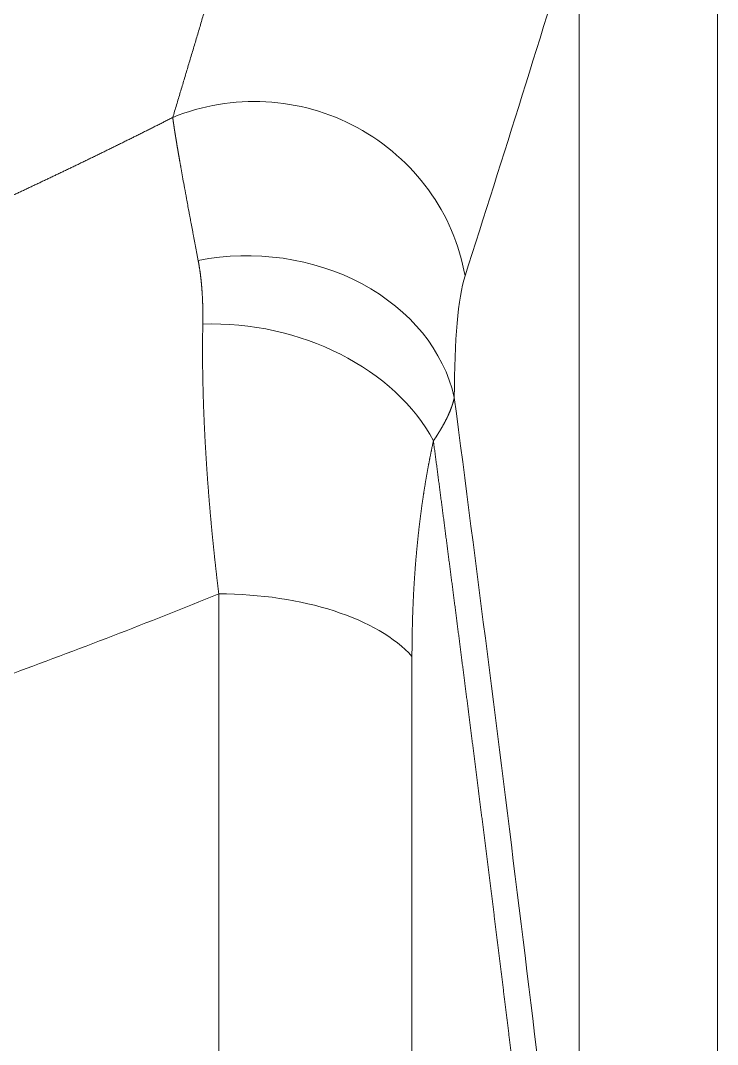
# Model space of a CAD drawing. Header units: millimetres. Extents: x 4664 to 8864, y -38 to 2932.
# Drawn here: x 8207.2 to 8211.52, y 2175.76 to 2182.09 of the extents above; entities that cross this region are included whole.
import ezdxf

# ---------------------------------------------------------------- set-up
doc = ezdxf.new("R2010")
doc.units = ezdxf.units.MM

msp = doc.modelspace()

# ---------------------------------------------------------------- linework, layer by layer
at = {"lineweight": 5}
for p, q in [((8211.5151, 2186.1942), (8211.5151, 2173.688)), ((8210.6591, 2173.5136), (8210.6591, 2182.7664)), ((8208.4312, 2178.5454), (8208.4312, 2157.2276)), ((8209.6258, 2157.6393), (8209.6258, 2178.1583))]:
    msp.add_line(p, q, dxfattribs=at)
at = {"lineweight": 5, "extrusion": (0, 0, -1)}
for centre, major_axis, ratio, start_param, end_param in [((8208.6698, 2180.3173), (1.2437, -0.3983), 0.973166, 3.996707, 5.81164), ((8208.6035, 2179.5652), (1.3059, -0.0012), 0.820837, 4.479806, 6.099138), ((8208.5637, 2179.2403), (1.2764, -0.2763), 0.732263, 4.37509, 5.734721), ((8202.0496, 2195.3371), (-8.8397, 54.288), 0.099808, 1.878029, 2.000683), ((8208.4312, 2177.896), (1.3059, 0), 0.497219, 4.712389, 5.867354)]:
    msp.add_ellipse(centre, major_axis=major_axis, ratio=ratio, start_param=start_param, end_param=end_param, dxfattribs=at)
at = {"lineweight": 5}
for points, knots in [([(8208.8001, 2183.7218), (8208.7965, 2183.7092), (8208.7893, 2183.684), (8208.7785, 2183.6461), (8208.7677, 2183.6082), (8208.7568, 2183.5703), (8208.746, 2183.5323), (8208.7351, 2183.4943), (8208.7242, 2183.4564), (8208.7133, 2183.4184), (8208.7023, 2183.3803), (8208.6914, 2183.3423), (8208.6804, 2183.3042), (8208.6694, 2183.2661), (8208.6584, 2183.228), (8208.6474, 2183.1899), (8208.6364, 2183.1517), (8208.6253, 2183.1136), (8208.6143, 2183.0754), (8208.6032, 2183.0372), (8208.5921, 2182.9989), (8208.581, 2182.9607), (8208.5698, 2182.9224), (8208.5587, 2182.8841), (8208.5475, 2182.8458), (8208.5363, 2182.8075), (8208.5251, 2182.7691), (8208.5139, 2182.7308), (8208.5027, 2182.6924), (8208.4914, 2182.6539), (8208.4802, 2182.6155), (8208.4689, 2182.5771), (8208.4576, 2182.5386), (8208.4463, 2182.5001), (8208.435, 2182.4616), (8208.4236, 2182.423), (8208.4123, 2182.3845), (8208.4009, 2182.3459), (8208.3895, 2182.3073), (8208.3781, 2182.2687), (8208.3666, 2182.23), (8208.3552, 2182.1914), (8208.3437, 2182.1527), (8208.3322, 2182.114), (8208.3207, 2182.0753), (8208.3092, 2182.0365), (8208.2977, 2181.9978), (8208.2862, 2181.959), (8208.2746, 2181.9202), (8208.263, 2181.8814), (8208.2514, 2181.8425), (8208.2398, 2181.8037), (8208.2282, 2181.7648), (8208.2165, 2181.7259), (8208.2049, 2181.6869), (8208.1932, 2181.648), (8208.1815, 2181.609), (8208.1698, 2181.57), (8208.1581, 2181.531), (8208.1502, 2181.505), (8208.1463, 2181.492)], [0, 0, 0, 0, 0.016733, 0.033484, 0.050253, 0.06704, 0.083845, 0.100667, 0.117507, 0.134366, 0.151241, 0.168135, 0.185047, 0.201976, 0.218923, 0.235888, 0.252871, 0.269872, 0.28689, 0.303927, 0.320981, 0.338053, 0.355143, 0.37225, 0.389376, 0.406519, 0.42368, 0.440859, 0.458056, 0.475271, 0.492503, 0.509753, 0.527021, 0.544307, 0.561611, 0.578933, 0.596272, 0.613629, 0.631004, 0.648397, 0.665808, 0.683237, 0.700683, 0.718147, 0.735629, 0.753129, 0.770647, 0.788182, 0.805736, 0.823307, 0.840896, 0.858503, 0.876128, 0.89377, 0.911431, 0.929109, 0.946805, 0.964519, 0.98225, 1, 1, 1, 1]), ([(8208.1463, 2181.492), (8208.1383, 2181.488), (8208.1223, 2181.4799), (8208.0983, 2181.4677), (8208.0743, 2181.4556), (8208.0504, 2181.4435), (8208.0264, 2181.4315), (8208.0024, 2181.4195), (8207.9785, 2181.4075), (8207.9545, 2181.3955), (8207.9306, 2181.3836), (8207.9067, 2181.3717), (8207.8828, 2181.3598), (8207.8589, 2181.348), (8207.835, 2181.3362), (8207.8111, 2181.3244), (8207.7872, 2181.3126), (8207.7633, 2181.3009), (8207.7395, 2181.2892), (8207.7156, 2181.2775), (8207.6918, 2181.2658), (8207.668, 2181.2542), (8207.6441, 2181.2426), (8207.6203, 2181.2311), (8207.5965, 2181.2195), (8207.5727, 2181.208), (8207.549, 2181.1965), (8207.5252, 2181.1851), (8207.5014, 2181.1737), (8207.4777, 2181.1623), (8207.4539, 2181.1509), (8207.4302, 2181.1396), (8207.4065, 2181.1282), (8207.3828, 2181.117), (8207.3591, 2181.1057), (8207.3354, 2181.0945), (8207.3117, 2181.0833), (8207.288, 2181.0721), (8207.2643, 2181.061), (8207.2407, 2181.0498), (8207.217, 2181.0387), (8207.1934, 2181.0277), (8207.1698, 2181.0166), (8207.1462, 2181.0056), (8207.1226, 2180.9947), (8207.099, 2180.9837), (8207.0754, 2180.9728), (8207.0518, 2180.9619), (8207.0283, 2180.951), (8207.0047, 2180.9402), (8206.9812, 2180.9293), (8206.9577, 2180.9185), (8206.9341, 2180.9078), (8206.9106, 2180.897), (8206.8871, 2180.8863), (8206.8637, 2180.8757), (8206.8402, 2180.865), (8206.8167, 2180.8544), (8206.7933, 2180.8438), (8206.7698, 2180.8332), (8206.7464, 2180.8226), (8206.723, 2180.8121), (8206.6996, 2180.8016), (8206.6762, 2180.7912), (8206.6528, 2180.7807), (8206.6294, 2180.7703), (8206.606, 2180.7599), (8206.5827, 2180.7496), (8206.5593, 2180.7392), (8206.536, 2180.7289), (8206.5127, 2180.7186), (8206.4894, 2180.7084), (8206.4661, 2180.6982), (8206.4428, 2180.688), (8206.4195, 2180.6778), (8206.3963, 2180.6676), (8206.373, 2180.6575), (8206.3498, 2180.6474), (8206.3265, 2180.6373), (8206.3033, 2180.6273), (8206.2801, 2180.6173), (8206.2569, 2180.6073), (8206.2338, 2180.5973), (8206.2106, 2180.5874), (8206.1874, 2180.5775), (8206.1643, 2180.5676), (8206.1411, 2180.5577), (8206.118, 2180.5479), (8206.0949, 2180.5381), (8206.0718, 2180.5283), (8206.0487, 2180.5185), (8206.0257, 2180.5088), (8206.0026, 2180.4991), (8205.9795, 2180.4894), (8205.9565, 2180.4798), (8205.9335, 2180.4701), (8205.9105, 2180.4605), (8205.8875, 2180.4509), (8205.8645, 2180.4414), (8205.8415, 2180.4319), (8205.8185, 2180.4224), (8205.7956, 2180.4129), (8205.7726, 2180.4034), (8205.7497, 2180.394), (8205.7268, 2180.3846), (8205.7039, 2180.3752), (8205.681, 2180.3659), (8205.6581, 2180.3566), (8205.4669, 2180.2788), (8205.1077, 2180.1365), (8204.5791, 2179.9376), (8204.0529, 2179.7499), (8203.5292, 2179.5731), (8203.1641, 2179.4567), (8202.9584, 2179.3932), (8202.9114, 2179.3788), (8202.8644, 2179.3644), (8202.8174, 2179.3502), (8202.7704, 2179.336), (8202.7234, 2179.3218), (8202.6764, 2179.3078), (8202.6294, 2179.2938), (8202.5824, 2179.28), (8202.5354, 2179.2662), (8202.4884, 2179.2524), (8202.4414, 2179.2388), (8202.3944, 2179.2252), (8202.3475, 2179.2117), (8202.3005, 2179.1983), (8202.2535, 2179.185), (8202.2066, 2179.1717), (8202.1596, 2179.1585), (8202.1127, 2179.1455), (8202.0658, 2179.1324), (8202.0188, 2179.1195), (8201.9719, 2179.1066), (8201.925, 2179.0938), (8201.8781, 2179.0811), (8201.8312, 2179.0685), (8201.7843, 2179.0559), (8201.7374, 2179.0435), (8201.6905, 2179.0311), (8201.6436, 2179.0187), (8201.5967, 2179.0065), (8201.5499, 2178.9943), (8201.503, 2178.9823), (8201.4562, 2178.9702), (8201.4093, 2178.9583), (8201.3625, 2178.9464), (8201.3157, 2178.9347), (8201.2689, 2178.923), (8201.2221, 2178.9113), (8201.1753, 2178.8998), (8201.1285, 2178.8883), (8201.0817, 2178.8769), (8201.0349, 2178.8656), (8200.9882, 2178.8543), (8200.9414, 2178.8432), (8200.8947, 2178.8321), (8200.8479, 2178.8211), (8200.8012, 2178.8101), (8200.7545, 2178.7993), (8200.7078, 2178.7885), (8200.6611, 2178.7778), (8200.6144, 2178.7671), (8200.5678, 2178.7566), (8200.5211, 2178.7461), (8200.4745, 2178.7357), (8200.4278, 2178.7253), (8200.3812, 2178.7151), (8200.3346, 2178.7049), (8200.288, 2178.6948), (8200.2414, 2178.6847), (8200.1948, 2178.6748), (8200.1482, 2178.6649), (8200.1017, 2178.6551), (8200.0551, 2178.6454), (8200.0086, 2178.6357), (8199.9621, 2178.6261), (8199.9156, 2178.6166), (8199.8691, 2178.6072), (8199.8226, 2178.5978), (8199.7761, 2178.5885), (8199.7297, 2178.5793), (8199.6832, 2178.5702), (8199.6368, 2178.5611), (8199.5904, 2178.5521), (8199.544, 2178.5432), (8199.4976, 2178.5343), (8199.4512, 2178.5256), (8199.4049, 2178.5169), (8199.3585, 2178.5082), (8199.3122, 2178.4997), (8199.2659, 2178.4912), (8199.2196, 2178.4828), (8199.1733, 2178.4745), (8199.127, 2178.4662), (8199.0807, 2178.458), (8199.0345, 2178.4499), (8198.9883, 2178.4419), (8198.942, 2178.4339), (8198.8958, 2178.426), (8198.8497, 2178.4182), (8198.8035, 2178.4105), (8198.7573, 2178.4028), (8198.7112, 2178.3952), (8198.6651, 2178.3876), (8198.619, 2178.3802), (8198.5729, 2178.3728), (8198.5268, 2178.3655), (8198.4808, 2178.3582), (8198.4347, 2178.3511), (8198.3887, 2178.344), (8198.3427, 2178.3369), (8198.2967, 2178.33), (8198.2508, 2178.3231), (8198.2048, 2178.3163), (8198.1589, 2178.3095), (8198.113, 2178.3028), (8198.0671, 2178.2962), (8198.0212, 2178.2897), (8197.9753, 2178.2832), (8197.9295, 2178.2769), (8197.8837, 2178.2705), (8197.8378, 2178.2643), (8197.7921, 2178.2581), (8197.7463, 2178.252), (8197.7005, 2178.246), (8197.6548, 2178.24), (8197.6091, 2178.2341), (8197.5634, 2178.2283), (8197.5177, 2178.2225), (8197.4873, 2178.2187), (8197.472, 2178.2168)], [0, 0, 0, 0, 0.002443, 0.004884, 0.007322, 0.009759, 0.012193, 0.014626, 0.017056, 0.019484, 0.02191, 0.024334, 0.026756, 0.029176, 0.031594, 0.03401, 0.036423, 0.038835, 0.041244, 0.043651, 0.046056, 0.048459, 0.05086, 0.053259, 0.055656, 0.058051, 0.060443, 0.062834, 0.065222, 0.067608, 0.069992, 0.072374, 0.074754, 0.077132, 0.079508, 0.081882, 0.084253, 0.086623, 0.08899, 0.091356, 0.093719, 0.09608, 0.098439, 0.100796, 0.103151, 0.105503, 0.107854, 0.110202, 0.112549, 0.114893, 0.117235, 0.119576, 0.121914, 0.12425, 0.126583, 0.128915, 0.131245, 0.133572, 0.135898, 0.138221, 0.140542, 0.142861, 0.145179, 0.147493, 0.149806, 0.152117, 0.154426, 0.156732, 0.159037, 0.161339, 0.163639, 0.165938, 0.168234, 0.170528, 0.172819, 0.175109, 0.177397, 0.179682, 0.181966, 0.184247, 0.186527, 0.188804, 0.191079, 0.193352, 0.195623, 0.197891, 0.200158, 0.202423, 0.204685, 0.206946, 0.209204, 0.21146, 0.213714, 0.215966, 0.218216, 0.220464, 0.22271, 0.224953, 0.227195, 0.229434, 0.231671, 0.233907, 0.23614, 0.238371, 0.2406, 0.242826, 0.245051, 0.247274, 0.249494, 0.300775, 0.351418, 0.401426, 0.4508, 0.499541, 0.503925, 0.508305, 0.512683, 0.517057, 0.521428, 0.525796, 0.530161, 0.534523, 0.538882, 0.543237, 0.54759, 0.551939, 0.556286, 0.560629, 0.564969, 0.569306, 0.573641, 0.577972, 0.582299, 0.586624, 0.590946, 0.595265, 0.59958, 0.603893, 0.608203, 0.612509, 0.616812, 0.621113, 0.62541, 0.629704, 0.633996, 0.638284, 0.642569, 0.646851, 0.65113, 0.655406, 0.659679, 0.663949, 0.668216, 0.67248, 0.676741, 0.680999, 0.685254, 0.689506, 0.693754, 0.698, 0.702243, 0.706483, 0.71072, 0.714954, 0.719184, 0.723412, 0.727637, 0.731859, 0.736078, 0.740294, 0.744507, 0.748717, 0.752924, 0.757128, 0.761329, 0.765527, 0.769722, 0.773914, 0.778103, 0.782289, 0.786472, 0.790653, 0.79483, 0.799004, 0.803176, 0.807344, 0.81151, 0.815673, 0.819832, 0.823989, 0.828143, 0.832294, 0.836442, 0.840587, 0.844729, 0.848868, 0.853005, 0.857138, 0.861269, 0.865396, 0.869521, 0.873643, 0.877762, 0.881878, 0.885991, 0.890101, 0.894209, 0.898313, 0.902415, 0.906514, 0.91061, 0.914703, 0.918793, 0.92288, 0.926965, 0.931046, 0.935125, 0.939201, 0.943274, 0.947344, 0.951412, 0.955476, 0.959538, 0.963597, 0.967653, 0.971706, 0.975757, 0.979804, 0.983849, 0.987891, 0.99193, 0.995966, 1, 1, 1, 1]), ([(8208.1463, 2181.492), (8208.1464, 2181.4914), (8208.1466, 2181.4901), (8208.1468, 2181.4882), (8208.1471, 2181.4862), (8208.1473, 2181.4843), (8208.1476, 2181.4822), (8208.1479, 2181.4802), (8208.1482, 2181.4782), (8208.1485, 2181.4761), (8208.1488, 2181.474), (8208.1491, 2181.4718), (8208.1494, 2181.4696), (8208.1497, 2181.4674), (8208.15, 2181.4652), (8208.1503, 2181.463), (8208.1506, 2181.4607), (8208.151, 2181.4584), (8208.1513, 2181.456), (8208.1516, 2181.4537), (8208.152, 2181.4513), (8208.1523, 2181.4488), (8208.1527, 2181.4464), (8208.1531, 2181.4439), (8208.1535, 2181.4414), (8208.1538, 2181.4388), (8208.1542, 2181.4362), (8208.1546, 2181.4336), (8208.155, 2181.431), (8208.1554, 2181.4283), (8208.1558, 2181.4256), (8208.1562, 2181.4229), (8208.1567, 2181.4201), (8208.1571, 2181.4173), (8208.1575, 2181.4145), (8208.158, 2181.4116), (8208.1584, 2181.4087), (8208.1589, 2181.4058), (8208.1593, 2181.4028), (8208.1598, 2181.3998), (8208.1603, 2181.3968), (8208.1608, 2181.3937), (8208.1613, 2181.3906), (8208.1618, 2181.3875), (8208.1623, 2181.3843), (8208.1628, 2181.3811), (8208.1633, 2181.3779), (8208.1638, 2181.3746), (8208.1644, 2181.3713), (8208.1649, 2181.368), (8208.1655, 2181.3646), (8208.166, 2181.3612), (8208.1666, 2181.3577), (8208.1672, 2181.3542), (8208.1678, 2181.3507), (8208.1683, 2181.3471), (8208.1689, 2181.3436), (8208.1695, 2181.3399), (8208.1702, 2181.3362), (8208.1708, 2181.3325), (8208.1714, 2181.3288), (8208.172, 2181.325), (8208.1727, 2181.3212), (8208.1733, 2181.3173), (8208.174, 2181.3134), (8208.1747, 2181.3095), (8208.1754, 2181.3055), (8208.176, 2181.3015), (8208.1767, 2181.2974), (8208.1774, 2181.2933), (8208.1781, 2181.2892), (8208.1789, 2181.285), (8208.1796, 2181.2808), (8208.1803, 2181.2765), (8208.1811, 2181.2722), (8208.1818, 2181.2679), (8208.1826, 2181.2635), (8208.1834, 2181.2591), (8208.1841, 2181.2546), (8208.1849, 2181.2501), (8208.1857, 2181.2456), (8208.1865, 2181.241), (8208.1873, 2181.2363), (8208.1882, 2181.2317), (8208.189, 2181.2269), (8208.1898, 2181.2222), (8208.1907, 2181.2174), (8208.1915, 2181.2125), (8208.1924, 2181.2076), (8208.1933, 2181.2027), (8208.1942, 2181.1977), (8208.1951, 2181.1927), (8208.196, 2181.1876), (8208.1969, 2181.1825), (8208.1978, 2181.1773), (8208.1987, 2181.1721), (8208.1997, 2181.1668), (8208.2031, 2181.1477), (8208.2095, 2181.1117), (8208.2199, 2181.0547), (8208.2321, 2180.988), (8208.2418, 2180.9356), (8208.248, 2180.9026), (8208.2498, 2180.8929), (8208.2516, 2180.8832), (8208.2535, 2180.8734), (8208.2553, 2180.8635), (8208.2572, 2180.8536), (8208.259, 2180.8436), (8208.2609, 2180.8336), (8208.2628, 2180.8235), (8208.2648, 2180.8133), (8208.2667, 2180.8031), (8208.2686, 2180.7928), (8208.2706, 2180.7825), (8208.2726, 2180.7721), (8208.2745, 2180.7616), (8208.2765, 2180.751), (8208.2786, 2180.7404), (8208.2806, 2180.7298), (8208.2826, 2180.7191), (8208.2846, 2180.7083), (8208.2867, 2180.6974), (8208.2888, 2180.6865), (8208.2908, 2180.6756), (8208.2929, 2180.6646), (8208.295, 2180.6535), (8208.2971, 2180.6423), (8208.2993, 2180.6311), (8208.3014, 2180.6199), (8208.3028, 2180.6123), (8208.3035, 2180.6085)], [0, 0, 0, 0, 0.004416, 0.008849, 0.013298, 0.017763, 0.022244, 0.026741, 0.031255, 0.035785, 0.040332, 0.044895, 0.049474, 0.054069, 0.058681, 0.063309, 0.067953, 0.072614, 0.077291, 0.081985, 0.086695, 0.091421, 0.096164, 0.100923, 0.105698, 0.11049, 0.115298, 0.120123, 0.124964, 0.129821, 0.134695, 0.139585, 0.144492, 0.149416, 0.154355, 0.159311, 0.164284, 0.169273, 0.174279, 0.179301, 0.184339, 0.189394, 0.194465, 0.199553, 0.204658, 0.209779, 0.214916, 0.22007, 0.22524, 0.230427, 0.235631, 0.240851, 0.246087, 0.25134, 0.256609, 0.261895, 0.267198, 0.272517, 0.277852, 0.283204, 0.288573, 0.293958, 0.299359, 0.304777, 0.310212, 0.315663, 0.32113, 0.326615, 0.332115, 0.337632, 0.343166, 0.348716, 0.354283, 0.359866, 0.365465, 0.371082, 0.376714, 0.382363, 0.388029, 0.393711, 0.39941, 0.405125, 0.410856, 0.416604, 0.422369, 0.42815, 0.433947, 0.439761, 0.445591, 0.451438, 0.457301, 0.46318, 0.469076, 0.474989, 0.480918, 0.486863, 0.492824, 0.498802, 0.551679, 0.610925, 0.676554, 0.748572, 0.757234, 0.765897, 0.774561, 0.783226, 0.791892, 0.800559, 0.809226, 0.817894, 0.826563, 0.835232, 0.843902, 0.852573, 0.861244, 0.869915, 0.878587, 0.887259, 0.895931, 0.904604, 0.913277, 0.921949, 0.930622, 0.939295, 0.947968, 0.95664, 0.965313, 0.973985, 0.982657, 0.991329, 1, 1, 1, 1]), ([(8208.3035, 2180.6085), (8208.3038, 2180.607), (8208.3044, 2180.604), (8208.3052, 2180.5995), (8208.3061, 2180.5949), (8208.3069, 2180.5903), (8208.3077, 2180.5857), (8208.3085, 2180.5811), (8208.3093, 2180.5765), (8208.31, 2180.5718), (8208.3108, 2180.5671), (8208.3115, 2180.5624), (8208.3123, 2180.5577), (8208.313, 2180.5529), (8208.3137, 2180.5482), (8208.3144, 2180.5434), (8208.3151, 2180.5386), (8208.3157, 2180.5338), (8208.3164, 2180.5289), (8208.317, 2180.5241), (8208.3177, 2180.5192), (8208.3183, 2180.5143), (8208.3189, 2180.5094), (8208.3195, 2180.5044), (8208.3201, 2180.4995), (8208.3206, 2180.4945), (8208.3212, 2180.4895), (8208.3217, 2180.4844), (8208.3223, 2180.4794), (8208.3228, 2180.4743), (8208.3233, 2180.4693), (8208.3238, 2180.4642), (8208.3243, 2180.459), (8208.3247, 2180.4539), (8208.3252, 2180.4487), (8208.3256, 2180.4435), (8208.3261, 2180.4383), (8208.3265, 2180.4331), (8208.3269, 2180.4279), (8208.3273, 2180.4226), (8208.3276, 2180.4173), (8208.328, 2180.412), (8208.3284, 2180.4067), (8208.3287, 2180.4013), (8208.329, 2180.396), (8208.3293, 2180.3906), (8208.3296, 2180.3852), (8208.3299, 2180.3798), (8208.3302, 2180.3743), (8208.3304, 2180.3689), (8208.3307, 2180.3634), (8208.3309, 2180.3579), (8208.3311, 2180.3523), (8208.3313, 2180.3468), (8208.3315, 2180.3412), (8208.3317, 2180.3356), (8208.3319, 2180.33), (8208.332, 2180.3244), (8208.3321, 2180.3188), (8208.3323, 2180.3131), (8208.3324, 2180.3074), (8208.3325, 2180.3017), (8208.3325, 2180.296), (8208.3326, 2180.2902), (8208.3327, 2180.2845), (8208.3327, 2180.2787), (8208.3327, 2180.2729), (8208.3328, 2180.267), (8208.3328, 2180.2612), (8208.3327, 2180.2553), (8208.3327, 2180.2494), (8208.3327, 2180.2435), (8208.3326, 2180.2376), (8208.3325, 2180.2316), (8208.3325, 2180.2257), (8208.3324, 2180.2197), (8208.3323, 2180.2157), (8208.3322, 2180.2137)], [0, 0, 0, 0, 0.012627, 0.025273, 0.037937, 0.05062, 0.063321, 0.076041, 0.088779, 0.101536, 0.114311, 0.127105, 0.139918, 0.152749, 0.165599, 0.178468, 0.191356, 0.204262, 0.217187, 0.230132, 0.243095, 0.256077, 0.269077, 0.282097, 0.295136, 0.308194, 0.321271, 0.334367, 0.347482, 0.360617, 0.37377, 0.386943, 0.400135, 0.413346, 0.426576, 0.439826, 0.453095, 0.466384, 0.479692, 0.493019, 0.506366, 0.519732, 0.533117, 0.546522, 0.559947, 0.573391, 0.586855, 0.600339, 0.613842, 0.627365, 0.640907, 0.654469, 0.668051, 0.681653, 0.695274, 0.708915, 0.722576, 0.736257, 0.749958, 0.763679, 0.77742, 0.79118, 0.804961, 0.818762, 0.832582, 0.846423, 0.860284, 0.874164, 0.888065, 0.901986, 0.915928, 0.929889, 0.943871, 0.957873, 0.971895, 0.985937, 1, 1, 1, 1]), ([(8208.3322, 2180.2137), (8208.3322, 2180.2111), (8208.3321, 2180.2059), (8208.332, 2180.1981), (8208.3318, 2180.1903), (8208.3317, 2180.1825), (8208.3316, 2180.1746), (8208.3315, 2180.1668), (8208.3314, 2180.1589), (8208.3313, 2180.1511), (8208.3312, 2180.1432), (8208.3311, 2180.1354), (8208.331, 2180.1275), (8208.3309, 2180.1196), (8208.3309, 2180.1117), (8208.3308, 2180.1038), (8208.3308, 2180.0959), (8208.3308, 2180.0879), (8208.3307, 2180.08), (8208.3307, 2180.0721), (8208.3307, 2180.0641), (8208.3307, 2180.0561), (8208.3307, 2180.0482), (8208.3307, 2180.0402), (8208.3307, 2180.0322), (8208.3307, 2180.0242), (8208.3308, 2180.0162), (8208.3308, 2180.0082), (8208.3308, 2180.0002), (8208.3309, 2179.9922), (8208.3309, 2179.9842), (8208.331, 2179.9761), (8208.3311, 2179.9681), (8208.3312, 2179.96), (8208.3312, 2179.952), (8208.3313, 2179.9439), (8208.3314, 2179.9358), (8208.3316, 2179.9278), (8208.3317, 2179.9197), (8208.3318, 2179.9116), (8208.3319, 2179.9035), (8208.332, 2179.8954), (8208.3322, 2179.8872), (8208.3323, 2179.8791), (8208.3325, 2179.871), (8208.3327, 2179.8628), (8208.3328, 2179.8547), (8208.333, 2179.8465), (8208.3332, 2179.8384), (8208.3334, 2179.8302), (8208.3336, 2179.8221), (8208.3338, 2179.8139), (8208.334, 2179.8057), (8208.3342, 2179.7975), (8208.3344, 2179.7893), (8208.3347, 2179.7811), (8208.3349, 2179.7729), (8208.3351, 2179.7647), (8208.3354, 2179.7565), (8208.3356, 2179.7482), (8208.3359, 2179.74), (8208.3362, 2179.7318), (8208.3364, 2179.7235), (8208.3367, 2179.7153), (8208.337, 2179.707), (8208.3373, 2179.6987), (8208.3376, 2179.6905), (8208.3379, 2179.6822), (8208.3382, 2179.6739), (8208.3386, 2179.6656), (8208.3389, 2179.6573), (8208.3392, 2179.649), (8208.3396, 2179.6407), (8208.3399, 2179.6324), (8208.3403, 2179.6241), (8208.3406, 2179.6158), (8208.341, 2179.6075), (8208.3413, 2179.5992), (8208.3417, 2179.5908), (8208.3421, 2179.5825), (8208.3425, 2179.5741), (8208.3429, 2179.5658), (8208.3433, 2179.5574), (8208.3437, 2179.5491), (8208.3441, 2179.5407), (8208.3445, 2179.5324), (8208.345, 2179.524), (8208.3454, 2179.5156), (8208.3458, 2179.5072), (8208.3463, 2179.4989), (8208.3467, 2179.4905), (8208.3472, 2179.4821), (8208.3476, 2179.4737), (8208.3481, 2179.4653), (8208.3486, 2179.4569), (8208.3491, 2179.4485), (8208.3495, 2179.4401), (8208.35, 2179.4316), (8208.3505, 2179.4232), (8208.351, 2179.4148), (8208.3516, 2179.4064), (8208.3521, 2179.3979), (8208.3526, 2179.3895), (8208.3531, 2179.3811), (8208.3536, 2179.3726), (8208.3542, 2179.3642), (8208.3547, 2179.3557), (8208.3553, 2179.3473), (8208.3558, 2179.3388), (8208.3564, 2179.3304), (8208.357, 2179.3219), (8208.3575, 2179.3134), (8208.3581, 2179.305), (8208.3587, 2179.2965), (8208.3593, 2179.288), (8208.3599, 2179.2795), (8208.3605, 2179.2711), (8208.3611, 2179.2626), (8208.3617, 2179.2541), (8208.3623, 2179.2456), (8208.363, 2179.2371), (8208.3636, 2179.2286), (8208.3642, 2179.2201), (8208.3649, 2179.2116), (8208.3655, 2179.2031), (8208.3662, 2179.1946), (8208.3668, 2179.1861), (8208.3675, 2179.1776), (8208.3681, 2179.1691), (8208.3688, 2179.1606), (8208.3695, 2179.1521), (8208.3702, 2179.1436), (8208.3709, 2179.135), (8208.3716, 2179.1265), (8208.3723, 2179.118), (8208.373, 2179.1095), (8208.3737, 2179.1009), (8208.3744, 2179.0924), (8208.3751, 2179.0839), (8208.3759, 2179.0754), (8208.3766, 2179.0668), (8208.3773, 2179.0583), (8208.3781, 2179.0497), (8208.3788, 2179.0412), (8208.3796, 2179.0327), (8208.3803, 2179.0241), (8208.3811, 2179.0156), (8208.3819, 2179.007), (8208.3827, 2178.9985), (8208.3834, 2178.99), (8208.3842, 2178.9814), (8208.385, 2178.9729), (8208.3858, 2178.9643), (8208.3866, 2178.9558), (8208.3874, 2178.9472), (8208.3882, 2178.9387), (8208.3891, 2178.9301), (8208.3899, 2178.9216), (8208.3907, 2178.913), (8208.3916, 2178.9045), (8208.3924, 2178.8959), (8208.3932, 2178.8874), (8208.3941, 2178.8788), (8208.3949, 2178.8702), (8208.3958, 2178.8617), (8208.3967, 2178.8531), (8208.3975, 2178.8446), (8208.3984, 2178.836), (8208.3993, 2178.8275), (8208.4002, 2178.8189), (8208.4011, 2178.8103), (8208.402, 2178.8018), (8208.4029, 2178.7932), (8208.4038, 2178.7847), (8208.4047, 2178.7761), (8208.4056, 2178.7676), (8208.4065, 2178.759), (8208.4075, 2178.7505), (8208.4084, 2178.7419), (8208.4093, 2178.7333), (8208.4103, 2178.7248), (8208.4112, 2178.7162), (8208.4122, 2178.7077), (8208.4131, 2178.6991), (8208.4141, 2178.6906), (8208.4151, 2178.682), (8208.416, 2178.6735), (8208.417, 2178.6649), (8208.418, 2178.6564), (8208.419, 2178.6478), (8208.42, 2178.6393), (8208.421, 2178.6307), (8208.422, 2178.6222), (8208.423, 2178.6136), (8208.424, 2178.6051), (8208.425, 2178.5966), (8208.426, 2178.588), (8208.4271, 2178.5795), (8208.4281, 2178.5709), (8208.4291, 2178.5624), (8208.4302, 2178.5539), (8208.4309, 2178.5482), (8208.4312, 2178.5453)], [0, 0, 0, 0, 0.005446, 0.010888, 0.016325, 0.021758, 0.027188, 0.032612, 0.038033, 0.04345, 0.048862, 0.05427, 0.059674, 0.065074, 0.070469, 0.07586, 0.081247, 0.08663, 0.092008, 0.097382, 0.102752, 0.108117, 0.113479, 0.118836, 0.124188, 0.129537, 0.134881, 0.140221, 0.145556, 0.150887, 0.156214, 0.161537, 0.166855, 0.172169, 0.177478, 0.182783, 0.188084, 0.19338, 0.198672, 0.20396, 0.209243, 0.214522, 0.219797, 0.225067, 0.230333, 0.235594, 0.240851, 0.246103, 0.251351, 0.256595, 0.261834, 0.267069, 0.2723, 0.277525, 0.282747, 0.287964, 0.293177, 0.298385, 0.303588, 0.308788, 0.313982, 0.319173, 0.324358, 0.32954, 0.334717, 0.339889, 0.345057, 0.35022, 0.355379, 0.360533, 0.365683, 0.370828, 0.375969, 0.381105, 0.386237, 0.391364, 0.396487, 0.401605, 0.406718, 0.411827, 0.416932, 0.422031, 0.427127, 0.432217, 0.437304, 0.442385, 0.447462, 0.452535, 0.457602, 0.462666, 0.467724, 0.472778, 0.477828, 0.482873, 0.487913, 0.492948, 0.497979, 0.503006, 0.508027, 0.513045, 0.518057, 0.523065, 0.528068, 0.533067, 0.538061, 0.54305, 0.548035, 0.553015, 0.55799, 0.562961, 0.567927, 0.572888, 0.577845, 0.582797, 0.587744, 0.592687, 0.597625, 0.602558, 0.607487, 0.61241, 0.61733, 0.622244, 0.627154, 0.632059, 0.63696, 0.641855, 0.646746, 0.651633, 0.656514, 0.661391, 0.666263, 0.671131, 0.675993, 0.680851, 0.685705, 0.690553, 0.695397, 0.700236, 0.70507, 0.7099, 0.714725, 0.719545, 0.72436, 0.729171, 0.733976, 0.738777, 0.743574, 0.748365, 0.753152, 0.757934, 0.762711, 0.767484, 0.772252, 0.777015, 0.781773, 0.786526, 0.791275, 0.796019, 0.800758, 0.805492, 0.810222, 0.814947, 0.819666, 0.824382, 0.829092, 0.833798, 0.838498, 0.843194, 0.847886, 0.852572, 0.857254, 0.861931, 0.866603, 0.87127, 0.875932, 0.88059, 0.885243, 0.889891, 0.894534, 0.899173, 0.903806, 0.908435, 0.913059, 0.917678, 0.922292, 0.926902, 0.931507, 0.936107, 0.940702, 0.945292, 0.949878, 0.954458, 0.959034, 0.963605, 0.968171, 0.972733, 0.977289, 0.981841, 0.986388, 0.99093, 0.995468, 1, 1, 1, 1]), ([(8209.7584, 2179.4919), (8209.7592, 2179.493), (8209.7607, 2179.4954), (8209.7631, 2179.4989), (8209.7654, 2179.5024), (8209.7677, 2179.5059), (8209.77, 2179.5093), (8209.7723, 2179.5128), (8209.7745, 2179.5162), (8209.7767, 2179.5196), (8209.7789, 2179.523), (8209.7811, 2179.5264), (8209.7832, 2179.5298), (8209.7853, 2179.5331), (8209.7874, 2179.5364), (8209.7895, 2179.5398), (8209.7915, 2179.5431), (8209.7936, 2179.5464), (8209.7956, 2179.5496), (8209.7975, 2179.5529), (8209.7995, 2179.5561), (8209.8014, 2179.5593), (8209.8033, 2179.5626), (8209.8052, 2179.5657), (8209.8071, 2179.5689), (8209.8089, 2179.5721), (8209.8107, 2179.5752), (8209.8125, 2179.5784), (8209.8143, 2179.5815), (8209.8161, 2179.5846), (8209.8178, 2179.5877), (8209.8195, 2179.5907), (8209.8212, 2179.5938), (8209.8229, 2179.5968), (8209.8245, 2179.5998), (8209.8261, 2179.6028), (8209.8277, 2179.6058), (8209.8293, 2179.6088), (8209.8309, 2179.6118), (8209.8324, 2179.6147), (8209.8339, 2179.6176), (8209.8354, 2179.6206), (8209.8369, 2179.6235), (8209.8383, 2179.6263), (8209.8397, 2179.6292), (8209.8412, 2179.6321), (8209.8425, 2179.6349), (8209.8439, 2179.6377), (8209.8453, 2179.6405), (8209.8466, 2179.6433), (8209.8479, 2179.6461), (8209.8492, 2179.6489), (8209.8504, 2179.6516), (8209.8517, 2179.6543), (8209.8529, 2179.6571), (8209.8541, 2179.6598), (8209.8553, 2179.6625), (8209.8564, 2179.6651), (8209.8576, 2179.6678), (8209.8587, 2179.6704), (8209.8598, 2179.6731), (8209.8609, 2179.6757), (8209.862, 2179.6783), (8209.863, 2179.6809), (8209.864, 2179.6834), (8209.865, 2179.686), (8209.866, 2179.6885), (8209.867, 2179.6911), (8209.8679, 2179.6936), (8209.8689, 2179.6961), (8209.8698, 2179.6986), (8209.8707, 2179.701), (8209.8715, 2179.7035), (8209.8724, 2179.7059), (8209.8732, 2179.7083), (8209.874, 2179.7107), (8209.8748, 2179.7131), (8209.8756, 2179.7155), (8209.8764, 2179.7179), (8209.8771, 2179.7202), (8209.8779, 2179.7226), (8209.8786, 2179.7249), (8209.8793, 2179.7272), (8209.8799, 2179.7295), (8209.8806, 2179.7318), (8209.8812, 2179.7341), (8209.8819, 2179.7363), (8209.8825, 2179.7385), (8209.883, 2179.7408), (8209.8836, 2179.743), (8209.8842, 2179.7452), (8209.8847, 2179.7474), (8209.8852, 2179.7495), (8209.8857, 2179.7517), (8209.8862, 2179.7538), (8209.8867, 2179.7559), (8209.8871, 2179.758), (8209.8874, 2179.7594), (8209.8876, 2179.7601)], [0, 0, 0, 0, 0.011506, 0.02299, 0.034453, 0.045894, 0.057313, 0.06871, 0.080085, 0.091438, 0.102768, 0.114077, 0.125364, 0.136628, 0.147871, 0.159091, 0.170288, 0.181464, 0.192617, 0.203747, 0.214855, 0.225941, 0.237004, 0.248044, 0.259062, 0.270057, 0.281029, 0.291979, 0.302905, 0.313809, 0.32469, 0.335548, 0.346384, 0.357196, 0.367985, 0.378751, 0.389495, 0.400215, 0.410911, 0.421585, 0.432236, 0.442863, 0.453467, 0.464047, 0.474604, 0.485138, 0.495649, 0.506136, 0.516599, 0.527039, 0.537456, 0.547849, 0.558218, 0.568564, 0.578886, 0.589184, 0.599459, 0.609709, 0.619937, 0.63014, 0.640319, 0.650475, 0.660607, 0.670715, 0.680799, 0.690859, 0.700895, 0.710907, 0.720895, 0.730858, 0.740798, 0.750714, 0.760606, 0.770473, 0.780317, 0.790136, 0.799931, 0.809701, 0.819448, 0.82917, 0.838868, 0.848542, 0.858191, 0.867816, 0.877417, 0.886993, 0.896545, 0.906072, 0.915575, 0.925054, 0.934508, 0.943937, 0.953342, 0.962723, 0.972079, 0.981411, 0.990718, 1, 1, 1, 1]), ([(8209.6258, 2178.1583), (8209.6258, 2178.1613), (8209.6259, 2178.1674), (8209.6259, 2178.1764), (8209.6259, 2178.1855), (8209.6259, 2178.1945), (8209.626, 2178.2035), (8209.626, 2178.2125), (8209.6261, 2178.2215), (8209.6262, 2178.2305), (8209.6263, 2178.2395), (8209.6264, 2178.2485), (8209.6265, 2178.2574), (8209.6266, 2178.2664), (8209.6267, 2178.2753), (8209.6268, 2178.2843), (8209.627, 2178.2932), (8209.6272, 2178.3021), (8209.6273, 2178.311), (8209.6275, 2178.3199), (8209.6277, 2178.3288), (8209.6279, 2178.3376), (8209.6281, 2178.3465), (8209.6283, 2178.3553), (8209.6286, 2178.3642), (8209.6288, 2178.373), (8209.629, 2178.3818), (8209.6293, 2178.3906), (8209.6296, 2178.3994), (8209.6299, 2178.4082), (8209.6301, 2178.417), (8209.6304, 2178.4258), (8209.6308, 2178.4345), (8209.6311, 2178.4433), (8209.6314, 2178.452), (8209.6318, 2178.4607), (8209.6321, 2178.4695), (8209.6325, 2178.4782), (8209.6328, 2178.4869), (8209.6332, 2178.4956), (8209.6336, 2178.5042), (8209.634, 2178.5129), (8209.6344, 2178.5216), (8209.6349, 2178.5302), (8209.6353, 2178.5389), (8209.6357, 2178.5475), (8209.6362, 2178.5561), (8209.6367, 2178.5647), (8209.6371, 2178.5733), (8209.6376, 2178.5819), (8209.6381, 2178.5905), (8209.6386, 2178.5991), (8209.6391, 2178.6076), (8209.6397, 2178.6162), (8209.6402, 2178.6247), (8209.6408, 2178.6333), (8209.6413, 2178.6418), (8209.6419, 2178.6503), (8209.6425, 2178.6588), (8209.643, 2178.6673), (8209.6436, 2178.6758), (8209.6443, 2178.6843), (8209.6449, 2178.6927), (8209.6455, 2178.7012), (8209.6461, 2178.7096), (8209.6468, 2178.7181), (8209.6474, 2178.7265), (8209.6481, 2178.7349), (8209.6488, 2178.7433), (8209.6495, 2178.7517), (8209.6502, 2178.7601), (8209.6509, 2178.7685), (8209.6516, 2178.7768), (8209.6523, 2178.7852), (8209.6531, 2178.7935), (8209.6538, 2178.8019), (8209.6546, 2178.8102), (8209.6554, 2178.8185), (8209.6562, 2178.8268), (8209.657, 2178.8352), (8209.6578, 2178.8434), (8209.6586, 2178.8517), (8209.6594, 2178.86), (8209.6602, 2178.8683), (8209.6611, 2178.8765), (8209.6619, 2178.8848), (8209.6628, 2178.893), (8209.6637, 2178.9012), (8209.6645, 2178.9094), (8209.6654, 2178.9176), (8209.6663, 2178.9258), (8209.6673, 2178.934), (8209.6682, 2178.9422), (8209.6691, 2178.9504), (8209.6701, 2178.9585), (8209.671, 2178.9667), (8209.672, 2178.9748), (8209.673, 2178.983), (8209.6739, 2178.9911), (8209.6749, 2178.9992), (8209.676, 2179.0073), (8209.677, 2179.0154), (8209.678, 2179.0235), (8209.679, 2179.0316), (8209.6801, 2179.0396), (8209.6811, 2179.0477), (8209.6822, 2179.0557), (8209.6833, 2179.0638), (8209.6844, 2179.0718), (8209.6855, 2179.0798), (8209.6866, 2179.0878), (8209.6877, 2179.0958), (8209.6888, 2179.1038), (8209.69, 2179.1118), (8209.6911, 2179.1198), (8209.6923, 2179.1277), (8209.6935, 2179.1357), (8209.6946, 2179.1436), (8209.6958, 2179.1516), (8209.697, 2179.1595), (8209.6982, 2179.1674), (8209.6995, 2179.1753), (8209.7007, 2179.1832), (8209.7019, 2179.1911), (8209.7032, 2179.199), (8209.7045, 2179.2069), (8209.7057, 2179.2148), (8209.707, 2179.2226), (8209.7083, 2179.2305), (8209.7096, 2179.2383), (8209.7109, 2179.2461), (8209.7122, 2179.2539), (8209.7136, 2179.2617), (8209.7149, 2179.2695), (8209.7163, 2179.2773), (8209.7176, 2179.2851), (8209.719, 2179.2929), (8209.7204, 2179.3007), (8209.7218, 2179.3084), (8209.7232, 2179.3162), (8209.7246, 2179.3239), (8209.726, 2179.3316), (8209.7275, 2179.3393), (8209.7289, 2179.3471), (8209.7304, 2179.3548), (8209.7319, 2179.3624), (8209.7333, 2179.3701), (8209.7348, 2179.3778), (8209.7363, 2179.3855), (8209.7378, 2179.3931), (8209.7393, 2179.4008), (8209.7409, 2179.4084), (8209.7424, 2179.416), (8209.744, 2179.4237), (8209.7455, 2179.4313), (8209.7471, 2179.4389), (8209.7487, 2179.4465), (8209.7503, 2179.4541), (8209.7519, 2179.4616), (8209.7535, 2179.4692), (8209.7551, 2179.4768), (8209.7567, 2179.4843), (8209.7578, 2179.4893), (8209.7584, 2179.4919)], [0, 0, 0, 0, 0.006025, 0.01205, 0.018076, 0.024102, 0.030129, 0.036157, 0.042184, 0.048213, 0.054242, 0.060272, 0.066303, 0.072335, 0.078367, 0.0844, 0.090434, 0.096469, 0.102505, 0.108542, 0.11458, 0.120619, 0.126659, 0.132701, 0.138743, 0.144787, 0.150832, 0.156879, 0.162926, 0.168975, 0.175026, 0.181078, 0.187131, 0.193186, 0.199243, 0.205301, 0.21136, 0.217422, 0.223485, 0.22955, 0.235616, 0.241685, 0.247755, 0.253827, 0.259901, 0.265977, 0.272055, 0.278136, 0.284218, 0.290302, 0.296388, 0.302477, 0.308568, 0.314661, 0.320756, 0.326854, 0.332954, 0.339056, 0.345161, 0.351269, 0.357378, 0.363491, 0.369606, 0.375723, 0.381843, 0.387966, 0.394092, 0.40022, 0.406351, 0.412485, 0.418622, 0.424762, 0.430905, 0.43705, 0.443199, 0.44935, 0.455505, 0.461663, 0.467824, 0.473988, 0.480155, 0.486326, 0.4925, 0.498677, 0.504858, 0.511042, 0.517229, 0.52342, 0.529614, 0.535812, 0.542013, 0.548218, 0.554427, 0.560639, 0.566855, 0.573074, 0.579298, 0.585525, 0.591756, 0.597991, 0.60423, 0.610472, 0.616719, 0.62297, 0.629224, 0.635483, 0.641746, 0.648013, 0.654284, 0.660559, 0.666839, 0.673123, 0.679411, 0.685703, 0.692, 0.698301, 0.704607, 0.710917, 0.717232, 0.723551, 0.729874, 0.736203, 0.742535, 0.748873, 0.755215, 0.761562, 0.767914, 0.77427, 0.780631, 0.786998, 0.793369, 0.799744, 0.806125, 0.812511, 0.818902, 0.825298, 0.831699, 0.838105, 0.844516, 0.850932, 0.857353, 0.86378, 0.870212, 0.876649, 0.883092, 0.88954, 0.895993, 0.902451, 0.908916, 0.915385, 0.92186, 0.928341, 0.934827, 0.941319, 0.947816, 0.954319, 0.960827, 0.967342, 0.973862, 0.980388, 0.986919, 0.993457, 1, 1, 1, 1]), ([(8209.7584, 2179.4919), (8209.7599, 2179.4805), (8209.7628, 2179.4577), (8209.7673, 2179.4236), (8209.7718, 2179.3896), (8209.7762, 2179.3555), (8209.7807, 2179.3214), (8209.7852, 2179.2874), (8209.7896, 2179.2533), (8209.7941, 2179.2193), (8209.7985, 2179.1853), (8209.8029, 2179.1513), (8209.8074, 2179.1174), (8209.8118, 2179.0834), (8209.8162, 2179.0495), (8209.8206, 2179.0156), (8209.8251, 2178.9816), (8209.8295, 2178.9477), (8209.8339, 2178.9139), (8209.8383, 2178.88), (8209.8427, 2178.8462), (8209.8471, 2178.8123), (8209.8514, 2178.7785), (8209.8558, 2178.7447), (8209.8602, 2178.7109), (8209.8646, 2178.6771), (8209.8689, 2178.6434), (8209.8733, 2178.6096), (8209.8777, 2178.5759), (8209.882, 2178.5422), (8209.8864, 2178.5085), (8209.8907, 2178.4748), (8209.8951, 2178.4411), (8209.8994, 2178.4075), (8209.9037, 2178.3738), (8209.9081, 2178.3402), (8209.9124, 2178.3066), (8209.9167, 2178.273), (8209.921, 2178.2394), (8209.9253, 2178.2059), (8209.9296, 2178.1723), (8209.9339, 2178.1388), (8209.9382, 2178.1053), (8209.9425, 2178.0718), (8209.9468, 2178.0383), (8209.9511, 2178.0048), (8209.9554, 2177.9714), (8209.9596, 2177.938), (8209.9639, 2177.9045), (8209.9682, 2177.8711), (8209.9724, 2177.8377), (8209.9767, 2177.8044), (8209.9809, 2177.771), (8209.9852, 2177.7377), (8209.9894, 2177.7043), (8209.9937, 2177.671), (8209.9979, 2177.6377), (8210.0021, 2177.6044), (8210.0064, 2177.5712), (8210.0106, 2177.5379), (8210.0148, 2177.5047), (8210.019, 2177.4715), (8210.0232, 2177.4383), (8210.0274, 2177.4051), (8210.0316, 2177.3719), (8210.0358, 2177.3388), (8210.04, 2177.3056), (8210.0442, 2177.2725), (8210.0483, 2177.2394), (8210.0525, 2177.2063), (8210.0567, 2177.1732), (8210.0609, 2177.1402), (8210.065, 2177.1071), (8210.0692, 2177.0741), (8210.0733, 2177.0411), (8210.0775, 2177.0081), (8210.0816, 2176.9751), (8210.0857, 2176.9421), (8210.0899, 2176.9092), (8210.094, 2176.8762), (8210.0981, 2176.8433), (8210.1022, 2176.8104), (8210.1064, 2176.7775), (8210.1105, 2176.7447), (8210.1146, 2176.7118), (8210.1187, 2176.679), (8210.1228, 2176.6462), (8210.1269, 2176.6134), (8210.131, 2176.5806), (8210.135, 2176.5478), (8210.1391, 2176.5151), (8210.1432, 2176.4823), (8210.1473, 2176.4496), (8210.1513, 2176.4169), (8210.1554, 2176.3842), (8210.1594, 2176.3515), (8210.1635, 2176.3189), (8210.1675, 2176.2862), (8210.1716, 2176.2536), (8210.1756, 2176.221), (8210.1797, 2176.1884), (8210.1837, 2176.1558), (8210.1877, 2176.1233), (8210.1917, 2176.0907), (8210.1957, 2176.0582), (8210.1998, 2176.0257), (8210.2038, 2175.9932), (8210.2078, 2175.9607), (8210.2118, 2175.9283), (8210.2157, 2175.8958), (8210.2197, 2175.8634), (8210.2237, 2175.831), (8210.2277, 2175.7986), (8210.2317, 2175.7662), (8210.2356, 2175.7338), (8210.2396, 2175.7015), (8210.2436, 2175.6692), (8210.2475, 2175.6369), (8210.2515, 2175.6046), (8210.2554, 2175.5723), (8210.2594, 2175.54), (8210.2633, 2175.5078), (8210.2672, 2175.4756), (8210.2712, 2175.4433), (8210.2751, 2175.4111), (8210.279, 2175.379), (8210.2829, 2175.3468), (8210.2868, 2175.3147), (8210.2907, 2175.2825), (8210.2946, 2175.2504), (8210.2985, 2175.2183), (8210.3024, 2175.1863), (8210.3063, 2175.1542), (8210.3102, 2175.1222), (8210.3141, 2175.0901), (8210.318, 2175.0581), (8210.3218, 2175.0261), (8210.3257, 2174.9941), (8210.3295, 2174.9622), (8210.3334, 2174.9302), (8210.3373, 2174.8983), (8210.3411, 2174.8664), (8210.3449, 2174.8345), (8210.3488, 2174.8026), (8210.3526, 2174.7708), (8210.3564, 2174.739), (8210.3603, 2174.7071), (8210.3641, 2174.6753), (8210.3679, 2174.6435), (8210.3717, 2174.6118), (8210.3755, 2174.58), (8210.3793, 2174.5483), (8210.3831, 2174.5166), (8210.3869, 2174.4848), (8210.3907, 2174.4532), (8210.3945, 2174.4215), (8210.3983, 2174.3898), (8210.402, 2174.3582), (8210.4058, 2174.3266), (8210.4096, 2174.295), (8210.4133, 2174.2634), (8210.4171, 2174.2318), (8210.4208, 2174.2003), (8210.4246, 2174.1688), (8210.4283, 2174.1372), (8210.4321, 2174.1058), (8210.4358, 2174.0743), (8210.4395, 2174.0428), (8210.4433, 2174.0114), (8210.447, 2173.9799), (8210.4507, 2173.9485), (8210.4544, 2173.9171), (8210.4581, 2173.8858), (8210.4618, 2173.8544), (8210.4655, 2173.8231), (8210.4692, 2173.7917), (8210.4729, 2173.7604), (8210.4766, 2173.7292), (8210.479, 2173.7083), (8210.4802, 2173.6979)], [0, 0, 0, 0, 0.00581, 0.011619, 0.017426, 0.023231, 0.029034, 0.034836, 0.040636, 0.046434, 0.05223, 0.058024, 0.063817, 0.069608, 0.075397, 0.081184, 0.08697, 0.092753, 0.098535, 0.104316, 0.110094, 0.11587, 0.121645, 0.127418, 0.133189, 0.138959, 0.144726, 0.150492, 0.156256, 0.162019, 0.167779, 0.173538, 0.179294, 0.185049, 0.190803, 0.196554, 0.202304, 0.208051, 0.213797, 0.219542, 0.225284, 0.231025, 0.236763, 0.2425, 0.248236, 0.253969, 0.2597, 0.26543, 0.271158, 0.276884, 0.282608, 0.288331, 0.294051, 0.29977, 0.305487, 0.311202, 0.316916, 0.322627, 0.328337, 0.334045, 0.339751, 0.345455, 0.351157, 0.356858, 0.362557, 0.368254, 0.373949, 0.379642, 0.385333, 0.391023, 0.396711, 0.402397, 0.408081, 0.413763, 0.419443, 0.425122, 0.430799, 0.436473, 0.442146, 0.447818, 0.453487, 0.459155, 0.46482, 0.470484, 0.476146, 0.481806, 0.487464, 0.493121, 0.498775, 0.504428, 0.510079, 0.515728, 0.521375, 0.52702, 0.532664, 0.538305, 0.543945, 0.549583, 0.555219, 0.560853, 0.566485, 0.572116, 0.577744, 0.583371, 0.588996, 0.594619, 0.60024, 0.605859, 0.611477, 0.617092, 0.622706, 0.628318, 0.633927, 0.639535, 0.645142, 0.650746, 0.656348, 0.661949, 0.667547, 0.673144, 0.678739, 0.684332, 0.689923, 0.695512, 0.7011, 0.706685, 0.712269, 0.717851, 0.72343, 0.729008, 0.734584, 0.740159, 0.745731, 0.751301, 0.75687, 0.762436, 0.768001, 0.773564, 0.779125, 0.784684, 0.790241, 0.795796, 0.80135, 0.806901, 0.812451, 0.817998, 0.823544, 0.829088, 0.83463, 0.84017, 0.845708, 0.851244, 0.856779, 0.862311, 0.867842, 0.87337, 0.878897, 0.884422, 0.889945, 0.895466, 0.900985, 0.906502, 0.912017, 0.91753, 0.923042, 0.928551, 0.934059, 0.939564, 0.945068, 0.95057, 0.95607, 0.961568, 0.967064, 0.972558, 0.97805, 0.983541, 0.989029, 0.994515, 1, 1, 1, 1]), ([(8197.5631, 2175.8432), (8198.0291, 2175.8906), (8198.9594, 2176.0019), (8200.3499, 2176.2189), (8201.2735, 2176.397), (8201.9649, 2176.5433), (8202.1952, 2176.5942), (8202.5403, 2176.6737), (8202.7128, 2176.7142), (8202.9138, 2176.7629), (8203.0143, 2176.7876), (8203.0646, 2176.8001), (8203.0897, 2176.8063), (8203.1023, 2176.8094), (8203.1085, 2176.811), (8203.1117, 2176.8118), (8203.1132, 2176.8122), (8203.1139, 2176.8123), (8203.1144, 2176.8125), (8203.1146, 2176.8125), (8203.5647, 2176.9247), (8204.4609, 2177.1649), (8205.7951, 2177.5734), (8207.1191, 2178.0305), (8207.995, 2178.3682), (8208.4312, 2178.5454)], [0, 0, 0, 0, 0.125, 0.25, 0.375, 0.375, 0.4375, 0.4375, 0.46875, 0.484375, 0.492187, 0.496094, 0.498047, 0.499023, 0.499512, 0.499756, 0.499878, 0.499939, 0.499939, 0.5, 0.5, 0.625, 0.75, 0.875, 1, 1, 1, 1])]:
    msp.add_open_spline(points, degree=3, knots=knots, dxfattribs=at)
for points in [[(8209.9539, 2180.5123), (8210.1909, 2181.2524), (8210.4261, 2182.003), (8210.6591, 2182.7664)], [(8209.8876, 2179.7601), (8209.8879, 2180.1206), (8209.9095, 2180.3738), (8209.9539, 2180.5123)]]:
    msp.add_open_spline(points, degree=3, dxfattribs=at)

doc.saveas('drawing.dxf')
